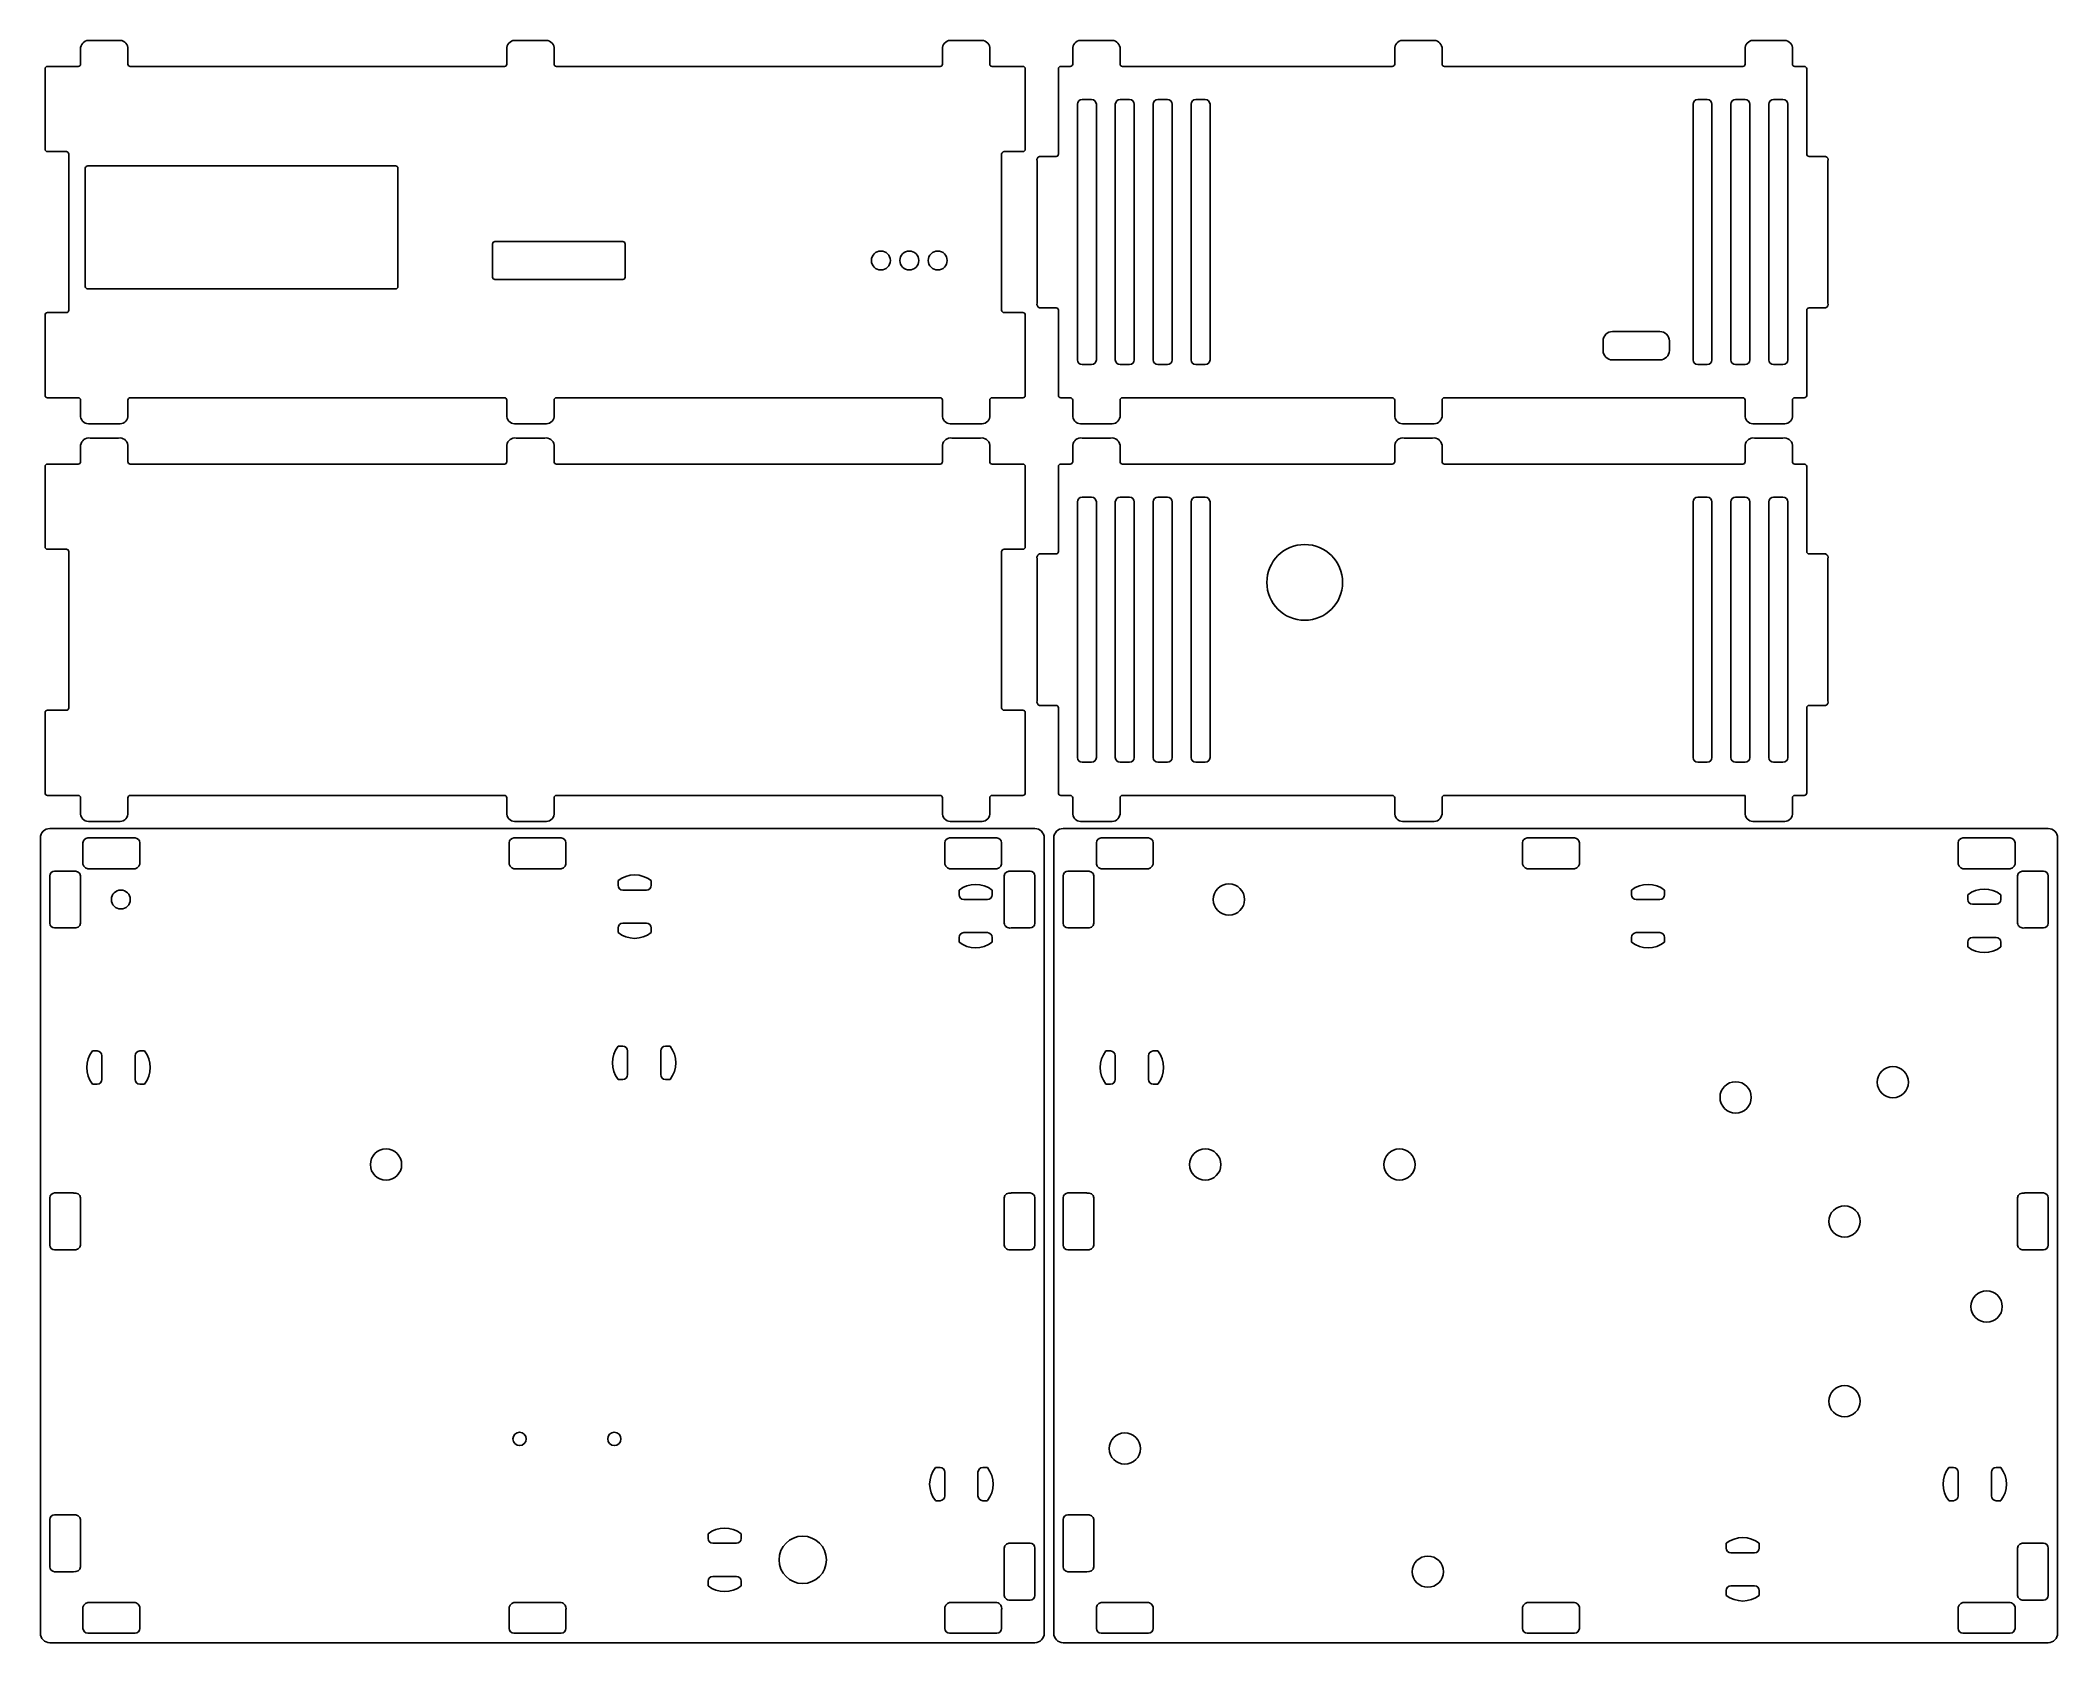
# Model space of a CAD drawing. Extents: x 0 to 213, y 0 to 169.
import ezdxf

# ---------------------------------------------------------------- set-up
doc = ezdxf.new("R2010")
doc.units = 0
doc.layers.add('20', color=30, linetype='CONTINUOUS')

msp = doc.modelspace()

# ---------------------------------------------------------------- linework, layer by layer
at = {"layer": '20'}
for p, q in [((4.25, 166.75), (4.25, 168.5)), ((5.25, 169.25), (8.25, 169.25)), ((9.25, 168.5), (9.25, 166.75)), ((49.25, 166.75), (49.25, 168.5)), ((50.25, 169.25), (53.25, 169.25)), ((54.25, 168.5), (54.25, 166.75)), ((95.25, 166.75), (95.25, 168.5)), ((96.25, 169.25), (99.25, 169.25)), ((100.25, 168.5), (100.25, 166.75)), ((109, 168.5), (109, 166.75)), ((110, 169.25), (113, 169.25)), ((114, 168.5), (114, 166.75)), ((143, 168.5), (143, 166.75)), ((147, 169.25), (144, 169.25)), ((148, 166.75), (148, 168.5)), ((180, 168.5), (180, 166.75)), ((184, 169.25), (181, 169.25)), ((185, 166.75), (185, 168.5)), ((0.5, 157.75), (0.5, 166.25)), ((0.75, 166.5), (4, 166.5)), ((9.5, 166.5), (49, 166.5)), ((54.5, 166.5), (95, 166.5)), ((100.5, 166.5), (103.75, 166.5)), ((104, 157.75), (104, 166.25)), ((107.5, 157.25), (107.5, 166.25)), ((108.75, 166.5), (107.75, 166.5)), ((142.75, 166.5), (114.25, 166.5)), ((179.75, 166.5), (148.25, 166.5)), ((186.25, 166.5), (185.25, 166.5)), ((186.5, 166.25), (186.5, 157.25)), ((109.5, 162.5), (109.5, 135.5)), ((111, 163), (110, 163)), ((111.5, 135.5), (111.5, 162.5)), ((113.5, 162.5), (113.5, 135.5)), ((115, 163), (114, 163)), ((115.5, 135.5), (115.5, 162.5)), ((117.5, 162.5), (117.5, 135.5)), ((119, 163), (118, 163)), ((119.5, 135.5), (119.5, 162.5)), ((121.5, 162.5), (121.5, 135.5)), ((123, 163), (122, 163)), ((123.5, 135.5), (123.5, 162.5)), ((174.5, 162.5), (174.5, 135.5)), ((176, 163), (175, 163)), ((176.5, 135.5), (176.5, 162.5)), ((178.5, 162.5), (178.5, 135.5)), ((180, 163), (179, 163)), ((180.5, 135.5), (180.5, 162.5)), ((182.5, 162.5), (182.5, 135.5)), ((184, 163), (183, 163)), ((184.5, 135.5), (184.5, 162.5)), ((2.75, 157.5), (0.75, 157.5)), ((3, 157.25), (3, 140.75)), ((4.75, 155.75), (4.75, 143.25)), ((37.5, 156), (5, 156)), ((37.75, 143.25), (37.75, 155.75)), ((101.5, 140.75), (101.5, 157.25)), ((101.75, 157.5), (103.75, 157.5)), ((105.25, 141.5), (105.25, 156.5)), ((107.25, 157), (105.5, 157)), ((186.75, 157), (188.5, 157)), ((188.75, 156.5), (188.75, 141.5)), ((47.75, 144.25), (47.75, 147.75)), ((48, 148), (61.5, 148)), ((61.75, 147.75), (61.75, 144.25)), ((5, 143), (37.5, 143)), ((61.5, 144), (48, 144)), ((107.25, 141), (105.5, 141)), ((107.5, 131.75), (107.5, 140.75)), ((186.5, 131.75), (186.5, 140.75)), ((186.75, 141), (188.5, 141)), ((0.5, 140.25), (0.5, 131.75)), ((2.75, 140.5), (0.75, 140.5)), ((101.75, 140.5), (103.75, 140.5)), ((104, 140.25), (104, 131.75)), ((166, 138.5), (171, 138.5)), ((165, 136.5), (165, 137.5)), ((172, 137.5), (172, 136.5)), ((110, 135), (111, 135)), ((114, 135), (115, 135)), ((118, 135), (119, 135)), ((122, 135), (123, 135)), ((171, 135.5), (166, 135.5)), ((175, 135), (176, 135)), ((179, 135), (180, 135)), ((183, 135), (184, 135)), ((4, 131.5), (0.75, 131.5)), ((4.25, 129.5), (4.25, 131.25)), ((9.25, 131.25), (9.25, 129.5)), ((49, 131.5), (9.5, 131.5)), ((49.25, 129.5), (49.25, 131.25)), ((54.25, 131.25), (54.25, 129.5)), ((95, 131.5), (54.5, 131.5)), ((95.25, 129.5), (95.25, 131.25)), ((100.25, 131.25), (100.25, 129.5)), ((100.5, 131.5), (103.75, 131.5)), ((108.75, 131.5), (107.75, 131.5)), ((109, 131.25), (109, 129.5)), ((114, 129.5), (114, 131.25)), ((114.25, 131.5), (142.75, 131.5)), ((143, 131.25), (143, 129.5)), ((148, 129.5), (148, 131.25)), ((148.25, 131.5), (179.75, 131.5)), ((180, 129.5), (180, 131.25)), ((185, 129.5), (185, 131.25)), ((185.25, 131.5), (186.25, 131.5)), ((8.25, 128.75), (5.25, 128.75)), ((53.25, 128.75), (50.25, 128.75)), ((99.25, 128.75), (96.25, 128.75)), ((110, 128.75), (113, 128.75)), ((144, 128.75), (147, 128.75)), ((184, 128.75), (181, 128.75)), ((4.25, 124.75), (4.25, 126.5)), ((5.25, 127.25), (8.25, 127.25)), ((9.25, 126.5), (9.25, 124.75)), ((49.25, 124.75), (49.25, 126.5)), ((50.25, 127.25), (53.25, 127.25)), ((54.25, 126.5), (54.25, 124.75)), ((95.25, 124.75), (95.25, 126.5)), ((96.25, 127.25), (99.25, 127.25)), ((100.25, 126.5), (100.25, 124.75)), ((109, 126.5), (109, 124.75)), ((110, 127.25), (113, 127.25)), ((114, 126.5), (114, 124.75)), ((143, 126.5), (143, 124.75)), ((147, 127.25), (144, 127.25)), ((148, 124.75), (148, 126.5)), ((180, 126.5), (180, 124.75)), ((184, 127.25), (181, 127.25)), ((185, 124.75), (185, 126.5)), ((0.5, 115.75), (0.5, 124.25)), ((0.75, 124.5), (4, 124.5)), ((9.5, 124.5), (49, 124.5)), ((54.5, 124.5), (95, 124.5)), ((100.5, 124.5), (103.75, 124.5)), ((104, 115.75), (104, 124.25)), ((107.5, 124.25), (107.5, 115.25)), ((108.75, 124.5), (107.75, 124.5)), ((114.25, 124.5), (142.75, 124.5)), ((179.75, 124.5), (148.25, 124.5)), ((186.25, 124.5), (185.25, 124.5)), ((186.5, 124.25), (186.5, 115.25)), ((109.5, 120.5), (109.5, 93.5)), ((111, 121), (110, 121)), ((111.5, 93.5), (111.5, 120.5)), ((113.5, 120.5), (113.5, 93.5)), ((115, 121), (114, 121)), ((115.5, 93.5), (115.5, 120.5)), ((117.5, 120.5), (117.5, 93.5)), ((119, 121), (118, 121)), ((119.5, 93.5), (119.5, 120.5)), ((121.5, 120.5), (121.5, 93.5)), ((123, 121), (122, 121)), ((123.5, 93.5), (123.5, 120.5)), ((174.5, 120.5), (174.5, 93.5)), ((176, 121), (175, 121)), ((176.5, 93.5), (176.5, 120.5)), ((178.5, 120.5), (178.5, 93.5)), ((180, 121), (179, 121)), ((180.5, 93.5), (180.5, 120.5)), ((182.5, 120.5), (182.5, 93.5)), ((184, 121), (183, 121)), ((184.5, 93.5), (184.5, 120.5)), ((2.75, 115.5), (0.75, 115.5)), ((3, 98.75), (3, 115.25)), ((101.5, 98.75), (101.5, 115.25)), ((101.75, 115.5), (103.75, 115.5)), ((105.25, 99.5), (105.25, 114.5)), ((107.25, 115), (105.5, 115)), ((186.75, 115), (188.5, 115)), ((188.75, 99.5), (188.75, 114.5)), ((0.5, 98.25), (0.5, 89.75)), ((0.75, 98.5), (2.75, 98.5)), ((101.75, 98.5), (103.75, 98.5)), ((104, 98.25), (104, 89.75)), ((107.25, 99), (105.5, 99)), ((107.5, 89.75), (107.5, 98.75)), ((186.5, 89.75), (186.5, 98.75)), ((186.75, 99), (188.5, 99)), ((110, 93), (111, 93)), ((114, 93), (115, 93)), ((118, 93), (119, 93)), ((122, 93), (123, 93)), ((175, 93), (176, 93)), ((179, 93), (180, 93)), ((183, 93), (184, 93)), ((4, 89.5), (0.75, 89.5)), ((49, 89.5), (9.5, 89.5)), ((95, 89.5), (54.5, 89.5)), ((100.5, 89.5), (103.75, 89.5)), ((107.75, 89.5), (108.75, 89.5)), ((114.25, 89.5), (142.75, 89.5)), ((148.25, 89.5), (180, 89.5)), ((180, 87.5), (180, 89.5)), ((185.25, 89.5), (186.25, 89.5)), ((4.25, 87.5), (4.25, 89.25)), ((9.25, 89.25), (9.25, 87.5)), ((49.25, 87.5), (49.25, 89.25)), ((54.25, 89.25), (54.25, 87.5)), ((95.25, 87.5), (95.25, 89.25)), ((100.25, 89.25), (100.25, 87.5)), ((109, 89.25), (109, 87.5)), ((114, 87.5), (114, 89.25)), ((143, 89.25), (143, 87.5)), ((148, 87.5), (148, 89.25)), ((185, 87.5), (185, 89.25)), ((1, 86), (105, 86)), ((8.25, 86.75), (5.25, 86.75)), ((53.25, 86.75), (50.25, 86.75)), ((99.25, 86.75), (96.25, 86.75)), ((108, 86), (212, 86)), ((110, 86.75), (113, 86.75)), ((144, 86.75), (147, 86.75)), ((184, 86.75), (181, 86.75)), ((0, 1), (0, 85)), ((4.5, 84.5), (4.5, 82.5)), ((10, 85), (5, 85)), ((10.5, 82.5), (10.5, 84.5)), ((49.5, 84.5), (49.5, 82.5)), ((55, 85), (50, 85)), ((55.5, 82.5), (55.5, 84.5)), ((95.5, 84.5), (95.5, 82.5)), ((101, 85), (96, 85)), ((101.5, 82.5), (101.5, 84.5)), ((106, 85), (106, 1)), ((107, 1), (107, 85)), ((111.5, 84.5), (111.5, 82.5)), ((117, 85), (112, 85)), ((117.5, 82.5), (117.5, 84.5)), ((156.5, 84.5), (156.5, 82.5)), ((162, 85), (157, 85)), ((162.5, 82.5), (162.5, 84.5)), ((202.5, 84.5), (202.5, 82.5)), ((208, 85), (203, 85)), ((208.5, 82.5), (208.5, 84.5)), ((213, 85), (213, 1)), ((1, 81), (1, 76)), ((3.5, 81.5), (1.5, 81.5)), ((4.25, 76), (4.25, 81)), ((5, 81.75), (10, 81.75)), ((50, 81.75), (55, 81.75)), ((96, 81.75), (101, 81.75)), ((101.75, 81), (101.75, 76)), ((104.5, 81.5), (102.5, 81.5)), ((105, 76), (105, 81)), ((108, 81), (108, 76)), ((110.5, 81.5), (108.5, 81.5)), ((111.25, 76), (111.25, 81)), ((112, 81.75), (117, 81.75)), ((157, 81.75), (162, 81.75)), ((203, 81.75), (208, 81.75)), ((208.75, 81), (208.75, 76)), ((211.5, 81.5), (209.5, 81.5)), ((212, 76), (212, 81)), ((61, 80.5), (61, 80)), ((61.5, 79.5), (64, 79.5)), ((64.5, 80), (64.5, 80.5)), ((97, 79.5), (97, 79)), ((100.5, 79), (100.5, 79.5)), ((168, 79.5), (168, 79)), ((171.5, 79), (171.5, 79.5)), ((203.5, 79), (203.5, 78.5)), ((207, 78.5), (207, 79)), ((97.5, 78.5), (100, 78.5)), ((168.5, 78.5), (171, 78.5)), ((204, 78), (206.5, 78)), ((1.5, 75.5), (3.5, 75.5)), ((61, 75.5), (61, 75)), ((64, 76), (61.5, 76)), ((64.5, 75), (64.5, 75.5)), ((100, 75), (97.5, 75)), ((102.5, 75.5), (104.5, 75.5)), ((108.5, 75.5), (110.5, 75.5)), ((171, 75), (168.5, 75)), ((209.5, 75.5), (211.5, 75.5)), ((97, 74.5), (97, 74)), ((100.5, 74), (100.5, 74.5)), ((168, 74.5), (168, 74)), ((171.5, 74), (171.5, 74.5)), ((203.5, 74), (203.5, 73.5)), ((206.5, 74.5), (204, 74.5)), ((207, 73.5), (207, 74)), ((6, 62.5), (5.5, 62.5)), ((6.5, 59.5), (6.5, 62)), ((10, 62), (10, 59.5)), ((11, 62.5), (10.5, 62.5)), ((61.5, 63), (61, 63)), ((62, 60), (62, 62.5)), ((65.5, 62.5), (65.5, 60)), ((66.5, 63), (66, 63)), ((113, 62.5), (112.5, 62.5)), ((113.5, 59.5), (113.5, 62)), ((117, 62), (117, 59.5)), ((118, 62.5), (117.5, 62.5)), ((5.5, 59), (6, 59)), ((10.5, 59), (11, 59)), ((61, 59.5), (61.5, 59.5)), ((66, 59.5), (66.5, 59.5)), ((112.5, 59), (113, 59)), ((117.5, 59), (118, 59)), ((1, 47), (1, 42)), ((3.5, 47.5), (1.5, 47.5)), ((4.25, 42), (4.25, 47)), ((101.75, 47), (101.75, 42)), ((104.5, 47.5), (102.5, 47.5)), ((105, 42), (105, 47)), ((108, 47), (108, 42)), ((110.5, 47.5), (108.5, 47.5)), ((111.25, 42), (111.25, 47)), ((208.75, 47), (208.75, 42)), ((211.5, 47.5), (209.5, 47.5)), ((212, 42), (212, 47)), ((1.5, 41.5), (3.5, 41.5)), ((102.5, 41.5), (104.5, 41.5)), ((108.5, 41.5), (110.5, 41.5)), ((209.5, 41.5), (211.5, 41.5)), ((95, 18.5), (94.5, 18.5)), ((95.5, 15.5), (95.5, 18)), ((99, 18), (99, 15.5)), ((100, 18.5), (99.5, 18.5)), ((202, 18.5), (201.5, 18.5)), ((202.5, 15.5), (202.5, 18)), ((206, 18), (206, 15.5)), ((207, 18.5), (206.5, 18.5)), ((94.5, 15), (95, 15)), ((99.5, 15), (100, 15)), ((201.5, 15), (202, 15)), ((206.5, 15), (207, 15)), ((1, 13), (1, 8)), ((3.5, 13.5), (1.5, 13.5)), ((4.25, 8), (4.25, 13)), ((108, 13), (108, 8)), ((110.5, 13.5), (108.5, 13.5)), ((111.25, 8), (111.25, 13)), ((70.5, 11.5), (70.5, 11)), ((74, 11), (74, 11.5)), ((71, 10.5), (73.5, 10.5)), ((101.75, 10), (101.75, 5)), ((104.5, 10.5), (102.5, 10.5)), ((105, 5), (105, 10)), ((178, 10.5), (178, 10)), ((178.5, 9.5), (181, 9.5)), ((181.5, 10), (181.5, 10.5)), ((208.75, 10), (208.75, 5)), ((211.5, 10.5), (209.5, 10.5)), ((212, 5), (212, 10)), ((1.5, 7.5), (3.5, 7.5)), ((70.5, 6.5), (70.5, 6)), ((73.5, 7), (71, 7)), ((74, 6), (74, 6.5)), ((108.5, 7.5), (110.5, 7.5)), ((102.5, 4.5), (104.5, 4.5)), ((178, 5.5), (178, 5)), ((181, 6), (178.5, 6)), ((181.5, 5), (181.5, 5.5)), ((209.5, 4.5), (211.5, 4.5)), ((4.5, 3.5), (4.5, 1.5)), ((10, 4.25), (5, 4.25)), ((10.5, 1.5), (10.5, 3.5)), ((49.5, 3.5), (49.5, 1.5)), ((55, 4.25), (50, 4.25)), ((55.5, 1.5), (55.5, 3.5)), ((95.5, 3.5), (95.5, 1.5)), ((101, 4.25), (96, 4.25)), ((101.5, 1.5), (101.5, 3.5)), ((111.5, 3.5), (111.5, 1.5)), ((117, 4.25), (112, 4.25)), ((117.5, 1.5), (117.5, 3.5)), ((156.5, 3.5), (156.5, 1.5)), ((162, 4.25), (157, 4.25)), ((162.5, 1.5), (162.5, 3.5)), ((202.5, 3.5), (202.5, 1.5)), ((208, 4.25), (203, 4.25)), ((208.5, 1.5), (208.5, 3.5)), ((105, 0), (1, 0)), ((5, 1), (10, 1)), ((50, 1), (55, 1)), ((96, 1), (101, 1)), ((212, 0), (108, 0)), ((112, 1), (117, 1)), ((157, 1), (162, 1)), ((203, 1), (208, 1))]:
    msp.add_line(p, q, dxfattribs=at)
for centre, radius in [((88.75, 146), 1), ((91.75, 146), 1), ((94.75, 146), 1), ((133.5, 112), 4), ((8.5, 78.5), 1), ((125.5, 78.5), 1.65), ((195.6, 59.2), 1.65), ((179, 57.6), 1.65), ((36.5, 50.5), 1.65), ((123, 50.5), 1.65), ((143.5, 50.5), 1.65), ((190.5, 44.5), 1.65), ((205.5, 35.5), 1.65), ((190.5, 25.5), 1.65), ((50.605, 21.521), 0.7), ((60.605, 21.521), 0.7), ((114.5, 20.5), 1.65), ((80.5, 8.75), 2.5), ((146.5, 7.5), 1.65)]:
    msp.add_circle(centre, radius, dxfattribs=at)
for centre, radius, start, end in [((5.125, 168.375), 0.884, 81.8699, 171.8699), ((8.375, 168.375), 0.884, 8.1301, 98.1301), ((50.125, 168.375), 0.884, 81.8699, 171.8699), ((53.375, 168.375), 0.884, 8.1301, 98.1301), ((96.125, 168.375), 0.884, 81.8699, 171.8699), ((99.375, 168.375), 0.884, 8.1301, 98.1301), ((109.875, 168.375), 0.884, 81.8699, 171.8699), ((113.125, 168.375), 0.884, 8.1301, 98.1301), ((143.875, 168.375), 0.884, 81.8699, 171.8699), ((147.125, 168.375), 0.884, 8.1301, 98.1301), ((180.875, 168.375), 0.884, 81.8699, 171.8699), ((184.125, 168.375), 0.884, 8.1301, 98.1301), ((0.75, 166.25), 0.25, 90, 180), ((4, 166.75), 0.25, 270, 0), ((9.5, 166.75), 0.25, 180, 270), ((49, 166.75), 0.25, 270, 0), ((54.5, 166.75), 0.25, 180, 270), ((95, 166.75), 0.25, 270, 0), ((100.5, 166.75), 0.25, 180, 270), ((103.75, 166.25), 0.25, 0, 90), ((107.75, 166.25), 0.25, 90, 180), ((108.75, 166.75), 0.25, 270, 0), ((114.25, 166.75), 0.25, 180, 270), ((142.75, 166.75), 0.25, 270, 0), ((148.25, 166.75), 0.25, 180, 270), ((179.75, 166.75), 0.25, 270, 0), ((185.25, 166.75), 0.25, 180, 270), ((186.25, 166.25), 0.25, 0, 90), ((110, 162.5), 0.5, 90, 180), ((111, 162.5), 0.5, 0, 90), ((114, 162.5), 0.5, 90, 180), ((115, 162.5), 0.5, 0, 90), ((118, 162.5), 0.5, 90, 180), ((119, 162.5), 0.5, 0, 90), ((122, 162.5), 0.5, 90, 180), ((123, 162.5), 0.5, 0, 90), ((175, 162.5), 0.5, 90, 180), ((176, 162.5), 0.5, 0, 90), ((179, 162.5), 0.5, 90, 180), ((180, 162.5), 0.5, 0, 90), ((183, 162.5), 0.5, 90, 180), ((184, 162.5), 0.5, 0, 90), ((0.75, 157.75), 0.25, 180, 270), ((103.75, 157.75), 0.25, 270, 0), ((2.75, 157.25), 0.25, 0, 90), ((5, 155.75), 0.25, 90, 180), ((37.5, 155.75), 0.25, 0, 90), ((101.75, 157.25), 0.25, 90, 180), ((105.625, 156.625), 0.395, 108.4349, 198.4349), ((107.25, 157.25), 0.25, 270, 0), ((186.75, 157.25), 0.25, 180, 270), ((188.375, 156.625), 0.395, 341.5651, 71.5651), ((48, 147.75), 0.25, 90, 180), ((61.5, 147.75), 0.25, 0, 90), ((5, 143.25), 0.25, 180, 270), ((37.5, 143.25), 0.25, 270, 0), ((48, 144.25), 0.25, 180, 270), ((61.5, 144.25), 0.25, 270, 0), ((2.75, 140.75), 0.25, 270, 0), ((101.75, 140.75), 0.25, 180, 270), ((105.625, 141.375), 0.395, 161.5651, 251.5651), ((107.25, 140.75), 0.25, 0, 90), ((186.75, 140.75), 0.25, 90, 180), ((188.375, 141.375), 0.395, 288.4349, 18.4349), ((0.75, 140.25), 0.25, 90, 180), ((103.75, 140.25), 0.25, 0, 90), ((166, 137.5), 1, 90, 180), ((171, 137.5), 1, 0, 90), ((166, 136.5), 1, 180, 270), ((171, 136.5), 1, 270, 0), ((110, 135.5), 0.5, 180, 270), ((111, 135.5), 0.5, 270, 0), ((114, 135.5), 0.5, 180, 270), ((115, 135.5), 0.5, 270, 0), ((118, 135.5), 0.5, 180, 270), ((119, 135.5), 0.5, 270, 0), ((122, 135.5), 0.5, 180, 270), ((123, 135.5), 0.5, 270, 0), ((175, 135.5), 0.5, 180, 270), ((176, 135.5), 0.5, 270, 0), ((179, 135.5), 0.5, 180, 270), ((180, 135.5), 0.5, 270, 0), ((183, 135.5), 0.5, 180, 270), ((184, 135.5), 0.5, 270, 0), ((0.75, 131.75), 0.25, 180, 270), ((4, 131.25), 0.25, 0, 90), ((9.5, 131.25), 0.25, 90, 180), ((49, 131.25), 0.25, 0, 90), ((54.5, 131.25), 0.25, 90, 180), ((95, 131.25), 0.25, 0, 90), ((100.5, 131.25), 0.25, 90, 180), ((103.75, 131.75), 0.25, 270, 0), ((107.75, 131.75), 0.25, 180, 270), ((108.75, 131.25), 0.25, 0, 90), ((114.25, 131.25), 0.25, 90, 180), ((142.75, 131.25), 0.25, 0, 90), ((148.25, 131.25), 0.25, 90, 180), ((179.75, 131.25), 0.25, 0, 90), ((185.25, 131.25), 0.25, 90, 180), ((186.25, 131.75), 0.25, 270, 0), ((5.125, 129.625), 0.884, 188.1301, 278.1301), ((8.375, 129.625), 0.884, 261.8699, 351.8699), ((50.125, 129.625), 0.884, 188.1301, 278.1301), ((53.375, 129.625), 0.884, 261.8699, 351.8699), ((96.125, 129.625), 0.884, 188.1301, 278.1301), ((99.375, 129.625), 0.884, 261.8699, 351.8699), ((109.875, 129.625), 0.884, 188.1301, 278.1301), ((113.125, 129.625), 0.884, 261.8699, 351.8699), ((143.875, 129.625), 0.884, 188.1301, 278.1301), ((147.125, 129.625), 0.884, 261.8699, 351.8699), ((180.875, 129.625), 0.884, 188.1301, 278.1301), ((184.125, 129.625), 0.884, 261.8699, 351.8699), ((5.125, 126.375), 0.884, 81.8699, 171.8699), ((8.375, 126.375), 0.884, 8.1301, 98.1301), ((50.125, 126.375), 0.884, 81.8699, 171.8699), ((53.375, 126.375), 0.884, 8.1301, 98.1301), ((96.125, 126.375), 0.884, 81.8699, 171.8699), ((99.375, 126.375), 0.884, 8.1301, 98.1301), ((109.875, 126.375), 0.884, 81.8699, 171.8699), ((113.125, 126.375), 0.884, 8.1301, 98.1301), ((143.875, 126.375), 0.884, 81.8699, 171.8699), ((147.125, 126.375), 0.884, 8.1301, 98.1301), ((180.875, 126.375), 0.884, 81.8699, 171.8699), ((184.125, 126.375), 0.884, 8.1301, 98.1301), ((0.75, 124.25), 0.25, 90, 180), ((4, 124.75), 0.25, 270, 0), ((9.5, 124.75), 0.25, 180, 270), ((49, 124.75), 0.25, 270, 0), ((54.5, 124.75), 0.25, 180, 270), ((95, 124.75), 0.25, 270, 0), ((100.5, 124.75), 0.25, 180, 270), ((103.75, 124.25), 0.25, 0, 90), ((107.75, 124.25), 0.25, 90, 180), ((108.75, 124.75), 0.25, 270, 0), ((114.25, 124.75), 0.25, 180, 270), ((142.75, 124.75), 0.25, 270, 0), ((148.25, 124.75), 0.25, 180, 270), ((179.75, 124.75), 0.25, 270, 0), ((185.25, 124.75), 0.25, 180, 270), ((186.25, 124.25), 0.25, 0, 90), ((110, 120.5), 0.5, 90, 180), ((111, 120.5), 0.5, 0, 90), ((114, 120.5), 0.5, 90, 180), ((115, 120.5), 0.5, 0, 90), ((118, 120.5), 0.5, 90, 180), ((119, 120.5), 0.5, 0, 90), ((122, 120.5), 0.5, 90, 180), ((123, 120.5), 0.5, 0, 90), ((175, 120.5), 0.5, 90, 180), ((176, 120.5), 0.5, 0, 90), ((179, 120.5), 0.5, 90, 180), ((180, 120.5), 0.5, 0, 90), ((183, 120.5), 0.5, 90, 180), ((184, 120.5), 0.5, 0, 90), ((0.75, 115.75), 0.25, 180, 270), ((2.75, 115.25), 0.25, 0, 90), ((101.75, 115.25), 0.25, 90, 180), ((103.75, 115.75), 0.25, 270, 0), ((107.25, 115.25), 0.25, 270, 0), ((186.75, 115.25), 0.25, 180, 270), ((105.625, 114.625), 0.395, 108.4349, 198.4349), ((188.375, 114.625), 0.395, 341.5651, 71.5651), ((0.75, 98.25), 0.25, 90, 180), ((2.75, 98.75), 0.25, 270, 0), ((101.75, 98.75), 0.25, 180, 270), ((103.75, 98.25), 0.25, 0, 90), ((105.625, 99.375), 0.395, 161.5651, 251.5651), ((107.25, 98.75), 0.25, 0, 90), ((186.75, 98.75), 0.25, 90, 180), ((188.375, 99.375), 0.395, 288.4349, 18.4349), ((110, 93.5), 0.5, 180, 270), ((111, 93.5), 0.5, 270, 0), ((114, 93.5), 0.5, 180, 270), ((115, 93.5), 0.5, 270, 0), ((118, 93.5), 0.5, 180, 270), ((119, 93.5), 0.5, 270, 0), ((122, 93.5), 0.5, 180, 270), ((123, 93.5), 0.5, 270, 0), ((175, 93.5), 0.5, 180, 270), ((176, 93.5), 0.5, 270, 0), ((179, 93.5), 0.5, 180, 270), ((180, 93.5), 0.5, 270, 0), ((183, 93.5), 0.5, 180, 270), ((184, 93.5), 0.5, 270, 0), ((0.75, 89.75), 0.25, 180, 270), ((4, 89.25), 0.25, 0, 90), ((9.5, 89.25), 0.25, 90, 180), ((49, 89.25), 0.25, 0, 90), ((54.5, 89.25), 0.25, 90, 180), ((95, 89.25), 0.25, 0, 90), ((100.5, 89.25), 0.25, 90, 180), ((103.75, 89.75), 0.25, 270, 0), ((107.75, 89.75), 0.25, 180, 270), ((108.75, 89.25), 0.25, 0, 90), ((114.25, 89.25), 0.25, 90, 180), ((142.75, 89.25), 0.25, 0, 90), ((148.25, 89.25), 0.25, 90, 180), ((185.25, 89.25), 0.25, 90, 180), ((186.25, 89.75), 0.25, 270, 0), ((5.125, 87.625), 0.884, 188.1301, 278.1301), ((8.375, 87.625), 0.884, 261.8699, 351.8699), ((50.125, 87.625), 0.884, 188.1301, 278.1301), ((53.375, 87.625), 0.884, 261.8699, 351.8699), ((96.125, 87.625), 0.884, 188.1301, 278.1301), ((99.375, 87.625), 0.884, 261.8699, 351.8699), ((109.875, 87.625), 0.884, 188.1301, 278.1301), ((113.125, 87.625), 0.884, 261.8699, 351.8699), ((143.875, 87.625), 0.884, 188.1301, 278.1301), ((147.125, 87.625), 0.884, 261.8699, 351.8699), ((180.875, 87.625), 0.884, 188.1301, 278.1301), ((184.125, 87.625), 0.884, 261.8699, 351.8699), ((1, 85), 1, 90, 180), ((105, 85), 1, 0, 90), ((108, 85), 1, 90, 180), ((212, 85), 1, 0, 90), ((5, 84.5), 0.5, 90, 180), ((10, 84.5), 0.5, 0, 90), ((50, 84.5), 0.5, 90, 180), ((55, 84.5), 0.5, 0, 90), ((96, 84.5), 0.5, 90, 180), ((101, 84.5), 0.5, 0, 90), ((112, 84.5), 0.5, 90, 180), ((117, 84.5), 0.5, 0, 90), ((157, 84.5), 0.5, 90, 180), ((162, 84.5), 0.5, 0, 90), ((203, 84.5), 0.5, 90, 180), ((208, 84.5), 0.5, 0, 90), ((1.5, 81), 0.5, 90, 180), ((3.625, 80.875), 0.637, 11.3099, 101.3099), ((5.125, 82.375), 0.637, 168.6901, 258.6901), ((9.875, 82.375), 0.637, 281.3099, 11.3099), ((50.125, 82.375), 0.637, 168.6901, 258.6901), ((54.875, 82.375), 0.637, 281.3099, 11.3099), ((62.75, 78.25), 2.85, 52.125, 127.875), ((62.75, 78.25), 2.85, 52.125, 127.875), ((96.125, 82.375), 0.637, 168.6901, 258.6901), ((100.875, 82.375), 0.637, 281.3099, 11.3099), ((102.375, 80.875), 0.637, 78.6901, 168.6901), ((104.5, 81), 0.5, 0, 90), ((108.5, 81), 0.5, 90, 180), ((110.625, 80.875), 0.637, 11.3099, 101.3099), ((112.125, 82.375), 0.637, 168.6901, 258.6901), ((116.875, 82.375), 0.637, 281.3099, 11.3099), ((157.125, 82.375), 0.637, 168.6901, 258.6901), ((161.875, 82.375), 0.637, 281.3099, 11.3099), ((203.125, 82.375), 0.637, 168.6901, 258.6901), ((207.875, 82.375), 0.637, 281.3099, 11.3099), ((209.375, 80.875), 0.637, 78.6901, 168.6901), ((211.5, 81), 0.5, 0, 90), ((61.5, 80), 0.5, 180, 270), ((61.5, 80), 0.5, 180, 270), ((64, 80), 0.5, 270, 0), ((64, 80), 0.5, 270, 0), ((98.75, 77.25), 2.85, 52.125, 127.875), ((98.75, 77.25), 2.85, 52.125, 127.875), ((97.5, 79), 0.5, 180, 270), ((97.5, 79), 0.5, 180, 270), ((100, 79), 0.5, 270, 0), ((100, 79), 0.5, 270, 0), ((169.75, 77.25), 2.85, 52.125, 127.875), ((168.5, 79), 0.5, 180, 270), ((171, 79), 0.5, 270, 0), ((205.25, 76.75), 2.85, 52.125, 127.875), ((204, 78.5), 0.5, 180, 270), ((206.5, 78.5), 0.5, 270, 0), ((1.5, 76), 0.5, 180, 270), ((3.625, 76.125), 0.637, 258.6901, 348.6901), ((61.5, 75.5), 0.5, 90, 180), ((62.75, 77.25), 2.85, 232.125, 307.875), ((64, 75.5), 0.5, 0, 90), ((97.5, 74.5), 0.5, 90, 180), ((100, 74.5), 0.5, 0, 90), ((102.375, 76.125), 0.637, 191.3099, 281.3099), ((104.5, 76), 0.5, 270, 0), ((108.5, 76), 0.5, 180, 270), ((110.625, 76.125), 0.637, 258.6901, 348.6901), ((168.5, 74.5), 0.5, 90, 180), ((171, 74.5), 0.5, 0, 90), ((209.375, 76.125), 0.637, 191.3099, 281.3099), ((211.5, 76), 0.5, 270, 0), ((98.75, 76.25), 2.85, 232.125, 307.875), ((169.75, 76.25), 2.85, 232.125, 307.875), ((204, 74), 0.5, 90, 180), ((205.25, 75.75), 2.85, 232.125, 307.875), ((206.5, 74), 0.5, 0, 90), ((7.75, 60.75), 2.85, 142.125, 217.875), ((7.75, 60.75), 2.85, 142.125, 217.875), ((6, 62), 0.5, 0, 90), ((6, 62), 0.5, 0, 90), ((10.5, 62), 0.5, 90, 180), ((8.75, 60.75), 2.85, 322.125, 37.875), ((63.25, 61.25), 2.85, 142.125, 217.875), ((61.5, 62.5), 0.5, 0, 90), ((66, 62.5), 0.5, 90, 180), ((66, 62.5), 0.5, 90, 180), ((64.25, 61.25), 2.85, 322.125, 37.875), ((64.25, 61.25), 2.85, 322.125, 37.875), ((114.75, 60.75), 2.85, 142.125, 217.875), ((113, 62), 0.5, 0, 90), ((117.5, 62), 0.5, 90, 180), ((115.75, 60.75), 2.85, 322.125, 37.875), ((61.5, 60), 0.5, 270, 0), ((66, 60), 0.5, 180, 270), ((66, 60), 0.5, 180, 270), ((6, 59.5), 0.5, 270, 0), ((6, 59.5), 0.5, 270, 0), ((10.5, 59.5), 0.5, 180, 270), ((113, 59.5), 0.5, 270, 0), ((117.5, 59.5), 0.5, 180, 270), ((1.5, 47), 0.5, 90, 180), ((3.625, 46.875), 0.637, 11.3099, 101.3099), ((102.375, 46.875), 0.637, 78.6901, 168.6901), ((104.5, 47), 0.5, 0, 90), ((108.5, 47), 0.5, 90, 180), ((110.625, 46.875), 0.637, 11.3099, 101.3099), ((209.375, 46.875), 0.637, 78.6901, 168.6901), ((211.5, 47), 0.5, 0, 90), ((1.5, 42), 0.5, 180, 270), ((3.625, 42.125), 0.637, 258.6901, 348.6901), ((102.375, 42.125), 0.637, 191.3099, 281.3099), ((104.5, 42), 0.5, 270, 0), ((108.5, 42), 0.5, 180, 270), ((110.625, 42.125), 0.637, 258.6901, 348.6901), ((209.375, 42.125), 0.637, 191.3099, 281.3099), ((211.5, 42), 0.5, 270, 0), ((96.75, 16.75), 2.85, 142.125, 217.875), ((95, 18), 0.5, 0, 90), ((99.5, 18), 0.5, 90, 180), ((97.75, 16.75), 2.85, 322.125, 37.875), ((203.75, 16.75), 2.85, 142.125, 217.875), ((202, 18), 0.5, 0, 90), ((206.5, 18), 0.5, 90, 180), ((204.75, 16.75), 2.85, 322.125, 37.875), ((95, 15.5), 0.5, 270, 0), ((99.5, 15.5), 0.5, 180, 270), ((202, 15.5), 0.5, 270, 0), ((206.5, 15.5), 0.5, 180, 270), ((1.5, 13), 0.5, 90, 180), ((3.625, 12.875), 0.637, 11.3099, 101.3099), ((108.5, 13), 0.5, 90, 180), ((110.625, 12.875), 0.637, 11.3099, 101.3099), ((72.25, 9.25), 2.85, 52.125, 127.875), ((71, 11), 0.5, 180, 270), ((73.5, 11), 0.5, 270, 0), ((179.75, 8.25), 2.85, 52.125, 127.875), ((102.375, 9.875), 0.637, 78.6901, 168.6901), ((104.5, 10), 0.5, 0, 90), ((178.5, 10), 0.5, 180, 270), ((181, 10), 0.5, 270, 0), ((209.375, 9.875), 0.637, 78.6901, 168.6901), ((211.5, 10), 0.5, 0, 90), ((1.5, 8), 0.5, 180, 270), ((3.625, 8.125), 0.637, 258.6901, 348.6901), ((71, 6.5), 0.5, 90, 180), ((73.5, 6.5), 0.5, 0, 90), ((108.5, 8), 0.5, 180, 270), ((110.625, 8.125), 0.637, 258.6901, 348.6901), ((72.25, 8.25), 2.85, 232.125, 307.875), ((102.375, 5.125), 0.637, 191.3099, 281.3099), ((104.5, 5), 0.5, 270, 0), ((178.5, 5.5), 0.5, 90, 180), ((179.75, 7.25), 2.85, 232.125, 307.875), ((181, 5.5), 0.5, 0, 90), ((209.375, 5.125), 0.637, 191.3099, 281.3099), ((211.5, 5), 0.5, 270, 0), ((5.125, 3.625), 0.637, 101.3099, 191.3099), ((9.875, 3.625), 0.637, 348.6901, 78.6901), ((50.125, 3.625), 0.637, 101.3099, 191.3099), ((54.875, 3.625), 0.637, 348.6901, 78.6901), ((96.125, 3.625), 0.637, 101.3099, 191.3099), ((100.875, 3.625), 0.637, 348.6901, 78.6901), ((112.125, 3.625), 0.637, 101.3099, 191.3099), ((116.875, 3.625), 0.637, 348.6901, 78.6901), ((157.125, 3.625), 0.637, 101.3099, 191.3099), ((161.875, 3.625), 0.637, 348.6901, 78.6901), ((203.125, 3.625), 0.637, 101.3099, 191.3099), ((207.875, 3.625), 0.637, 348.6901, 78.6901), ((1, 1), 1, 180, 270), ((5, 1.5), 0.5, 180, 270), ((10, 1.5), 0.5, 270, 0), ((50, 1.5), 0.5, 180, 270), ((55, 1.5), 0.5, 270, 0), ((96, 1.5), 0.5, 180, 270), ((101, 1.5), 0.5, 270, 0), ((105, 1), 1, 270, 0), ((108, 1), 1, 180, 270), ((112, 1.5), 0.5, 180, 270), ((117, 1.5), 0.5, 270, 0), ((157, 1.5), 0.5, 180, 270), ((162, 1.5), 0.5, 270, 0), ((203, 1.5), 0.5, 180, 270), ((208, 1.5), 0.5, 270, 0), ((212, 1), 1, 270, 0)]:
    msp.add_arc(centre, radius, start, end, dxfattribs=at)

doc.saveas('drawing.dxf')
